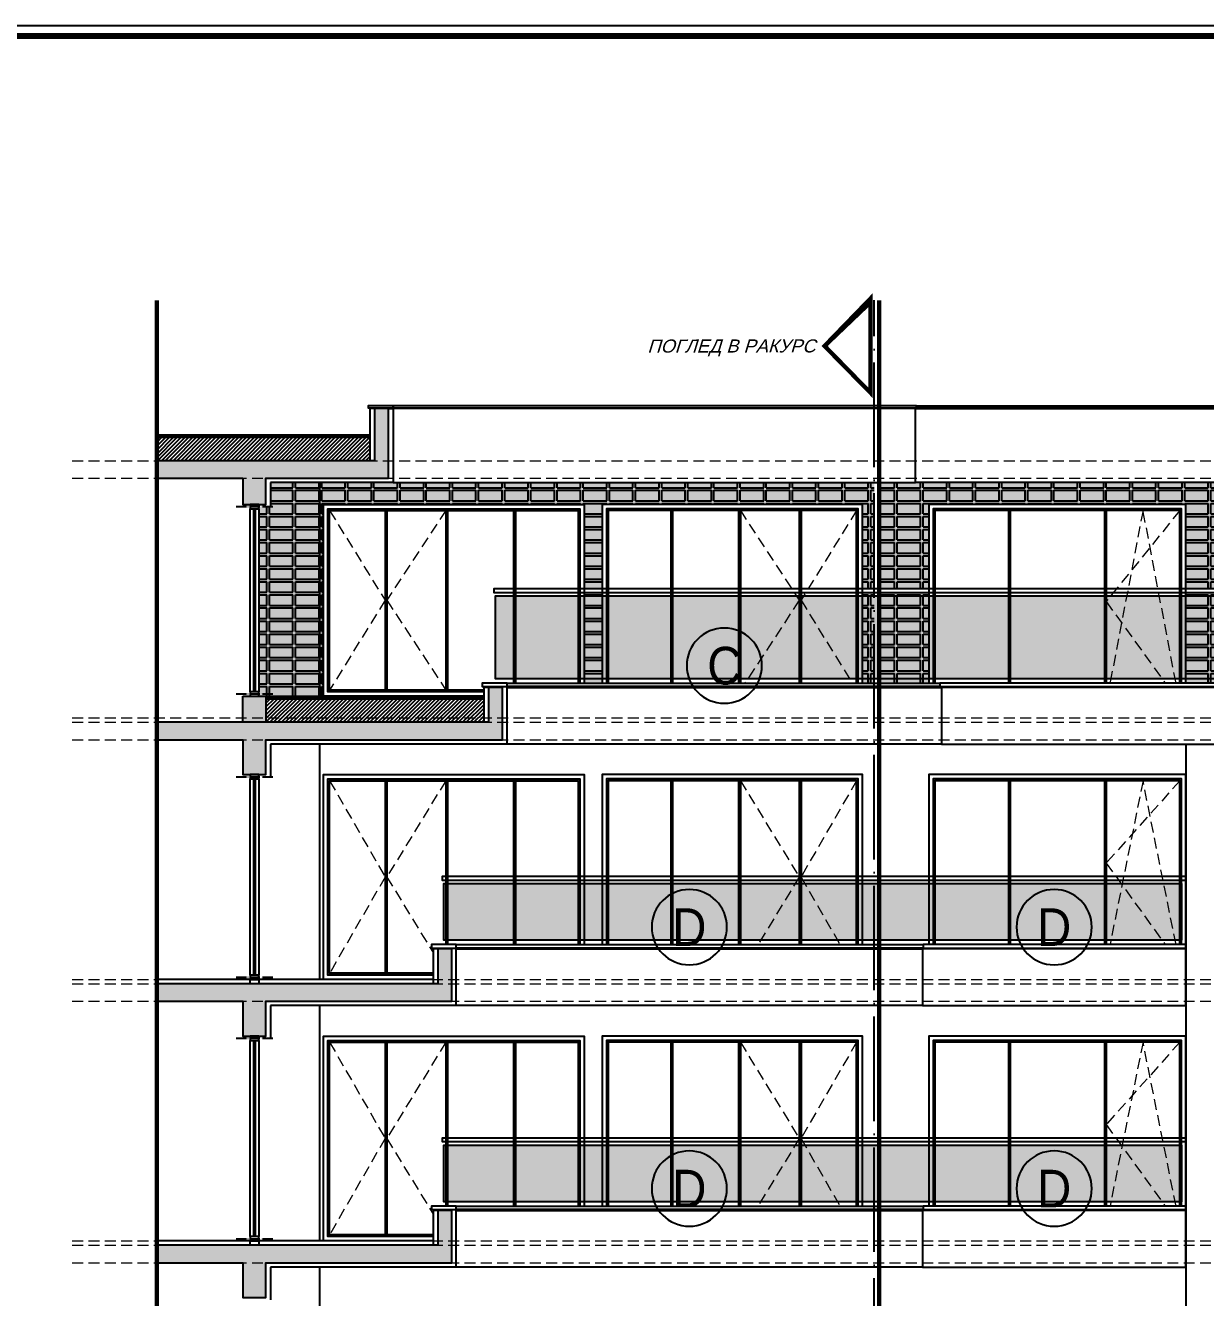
# Model space of a CAD drawing. Extents: x 9615146 to 9672346, y 4699603 to 4705703.
# Drawn here: x 9641663 to 9643017, y 4704244 to 4705703 of the extents above; entities that cross this region are included whole.
import ezdxf
from ezdxf.enums import TextEntityAlignment as Align

# ---------------------------------------------------------------- set-up
doc = ezdxf.new("R2010")
doc.units = 0
doc.header["$LTSCALE"] = 0.5
doc.header["$MEASUREMENT"] = 0
for name, pattern in [('ACAD_ISO04W100', [30, 24, -3, 0, -3]), ('DASHED', [0.75, 0.5, -0.25]), ('OSI1000', [5, 3, -1, 0, -1])]:
    doc.linetypes.add(name, pattern=pattern)
for name, color, linetype in [('_axis', 1, 'ACAD_ISO04W100'), ('_dimension_evel', 4, 'CONTINUOUS'), ('_hatch', 9, 'CONTINUOUS'), ('_hatch_construction', 252, 'CONTINUOUS'), ('_table', 3, 'CONTINUOUS'), ('_text_spesif_window', 41, 'CONTINUOUS'), ('_text_table', 3, 'CONTINUOUS'), ('_view', 3, 'CONTINUOUS'), ('fasadi', 147, 'CONTINUOUS')]:
    doc.layers.add(name, color=color, linetype=linetype)
doc.layers.add('_punk', color=8, linetype='DASHED', lineweight=9)
doc.styles.add('HEB1', font='', dxfattribs={"width": 0.8, "oblique": 17})
doc.styles.add('POMESHTENIA', font='arial.ttf', dxfattribs={"width": 0.9})
doc.styles.get('HEB1').set_extended_font_data('HebarU Cyr')
pattern_1 = [(0, (0, 3100), (1.5625, 3.125), [0, -3.125])]
pattern_2 = [(45, (0, 3100), (-2.209708691207961, 2.209708691207961), [])]
pattern_3 = [(0, (0, 2800), (1.5625, 3.125), [0, -3.125])]
pattern_4 = [(0, (3, 0), (30, 15), [27, -3]), (0, (3, 3), (30, 15), [27, -3]), (90, (3, 3), (-30, 15), [12, -3]), (90, (0, 3), (-30, 15), [12, -3])]

# ---------------------------------------------------------------- blocks, each defined once
blk = doc.blocks.new('fghfdg')
at = {"layer": '_text_spesif_window'}
blk.add_circle((0, 0), 18, dxfattribs=at)
at = {"layer": '_text_spesif_window', "style": 'HEB1', "text_generation_flag": 6, "width": 0.7999999999992724}
blk.add_attdef('A', text='', height=18, rotation=179.9999998932783, dxfattribs=at).set_placement((-1.862645149230957e-09, -9.232262405566871), align=Align.CENTER)

msp = doc.modelspace()

# ---------------------------------------------------------------- hatches: boundary and pattern name
at = {"layer": '_hatch', "ltscale": 30, "true_color": 0xb97b1d}
h = msp.add_hatch(color=32, dxfattribs=at)
h.dxf.hatch_style = 1
h.paths.add_polyline_path([(9642304.092009006, 4705153.838116977), (9642304.092009006, 4705056.838117478), (9642324.570810812, 4705056.838117477), (9642324.570810813, 4705153.838116978), (9642623.561321883, 4705153.838116976), (9642623.561321883, 4705056.838117473), (9642636.903403906, 4705056.838117472), (9642636.903403942, 4705178.838117506), (9642084.94428379, 4705178.838118144), (9642000.581081565, 4705178.838118142), (9642000.58108151, 4704933.83811787), (9642005.101497935, 4704933.838117879), (9642005.101497935, 4705153.838116977)])
h.paths.add_polyline_path([(9642000.58108157, 4705178.838118142), (9641944.319991585, 4705178.838118142), (9641944.319991587, 4705151.338117728), (9641930.873262918, 4705151.33811773), (9641930.873262916, 4705148.838117729), (9641930.873262865, 4704938.838117729), (9641930.873262865, 4704933.838117736), (9641938.999102656, 4704933.838117736), (9642000.58108151, 4704933.838117869)])
h.paths.add_polyline_path([(9642636.903403906, 4705048.838117334), (9642623.561321883, 4705048.838117333), (9642623.561321883, 4704953.838117335), (9642636.90340388, 4704953.838117335)], flags=17)
h.paths.add_polyline_path([(9642636.903403906, 4705048.838117335), (9642636.903403906, 4705052.838117477), (9642623.561321883, 4705052.838117477), (9642623.561321883, 4705048.838117335)], flags=17)
h.paths.add_polyline_path([(9642623.561321883, 4704953.838117335), (9642623.561321883, 4704948.838117361), (9642636.903403878, 4704948.838117358), (9642636.90340388, 4704953.838117336)], flags=17)
h.paths.add_polyline_path([(9642324.570810812, 4705048.838117335), (9642324.570810812, 4705052.838117482), (9642304.092009004, 4705052.838117483), (9642304.092009004, 4705048.838117335)], flags=17)
h.paths.add_polyline_path([(9642304.092009006, 4705048.838117335), (9642304.092009006, 4704953.838117335), (9642324.57081081, 4704953.838117335), (9642324.570810812, 4705048.838117335)], flags=17)
h.paths.add_polyline_path([(9642304.092009006, 4704953.838117336), (9642304.092009006, 4704948.838117432), (9642324.570810812, 4704948.838117427), (9642324.570810812, 4704953.838117335)], flags=17)
h = msp.add_hatch(color=32, dxfattribs=at)
h.dxf.hatch_style = 1
h.paths.add_polyline_path([(9643326.90340394, 4705178.838118318), (9642684.244782258, 4705178.838117965), (9642642.421183603, 4705178.838117978), (9642642.421183573, 4705056.838117473), (9642699.403698504, 4705056.838117472), (9642699.403698536, 4705153.838117734), (9642994.403390333, 4705153.83811764), (9642994.403390303, 4705056.838117467), (9643064.40338772, 4705056.838117466), (9643064.403387748, 4705153.83811702), (9643249.40338778, 4705153.838116977), (9643249.403387753, 4705056.838117463), (9643326.90340391, 4705056.838117462)])
h.paths.add_polyline_path([(9643326.903403904, 4705048.838117335), (9643249.40338775, 4705048.838117335), (9643249.403387737, 4704998.83811698), (9643064.403387707, 4704998.838117024), (9643064.403387718, 4705048.838117335), (9642994.403390301, 4705048.838117336), (9642994.403390273, 4704953.838117335), (9643326.90340388, 4704953.838117335)])
h.paths.add_polyline_path([(9643249.403387753, 4705052.838117466), (9643249.403387753, 4705048.838117335), (9643326.903403906, 4705048.838117335), (9643326.903403908, 4705052.838117464)])
h.paths.add_polyline_path([(9643064.403387722, 4705048.838117335), (9643064.403387722, 4705052.838117469), (9642994.403390301, 4705052.838117471), (9642994.403390301, 4705048.838117335)])
h.paths.add_polyline_path([(9643326.903403876, 4704948.838117834), (9643326.903403876, 4704953.838117335), (9642994.403390273, 4704953.838117335), (9642994.403390272, 4704948.838117844)])
h.paths.add_polyline_path([(9642642.421183549, 4704953.838117334), (9642642.421183547, 4704948.838117356), (9642699.403698469, 4704948.838117345), (9642699.40369847, 4704953.838117336)])
h.paths.add_polyline_path([(9642699.40369847, 4704953.838117335), (9642699.4036985, 4705048.838117334), (9642642.421183571, 4705048.838117334), (9642642.421183549, 4704953.838117335)])
h.paths.add_polyline_path([(9642699.403698502, 4705048.838117335), (9642699.403698506, 4705052.838117476), (9642642.421183573, 4705052.838117477), (9642642.421183573, 4705048.838117335)])
at = {"layer": '_hatch_construction', "ltscale": 40}
h = msp.add_hatch(dxfattribs=at)
h.set_pattern_fill('EGGCRATE', color=250, scale=30, style=0, pattern_type=2)
h.set_pattern_definition(pattern_4)
h.paths.add_polyline_path([(9642304.092009006, 4705153.838116977), (9642304.092009006, 4705056.838117478), (9642324.570810812, 4705056.838117477), (9642324.570810813, 4705153.838116978), (9642623.561321883, 4705153.838116976), (9642623.561321883, 4705056.838117473), (9642636.903403906, 4705056.838117472), (9642636.903403942, 4705178.838117506), (9642084.94428379, 4705178.838118144), (9642000.581081565, 4705178.838118142), (9642000.58108151, 4704933.83811787), (9642005.101497935, 4704933.838117879), (9642005.101497935, 4705153.838116977)])
h.paths.add_polyline_path([(9642000.58108157, 4705178.838118142), (9641944.319991585, 4705178.838118142), (9641944.319991587, 4705151.338117728), (9641930.873262918, 4705151.33811773), (9641930.873262916, 4705148.838117729), (9641930.873262865, 4704938.838117729), (9641930.873262865, 4704933.838117736), (9641938.999102656, 4704933.838117736), (9642000.58108151, 4704933.838117869)])
h.paths.add_polyline_path([(9642636.903403906, 4705048.838117334), (9642623.561321883, 4705048.838117333), (9642623.561321883, 4704953.838117335), (9642636.90340388, 4704953.838117335)], flags=17)
h.paths.add_polyline_path([(9642636.903403906, 4705048.838117335), (9642636.903403906, 4705052.838117477), (9642623.561321883, 4705052.838117477), (9642623.561321883, 4705048.838117335)], flags=17)
h.paths.add_polyline_path([(9642623.561321883, 4704953.838117335), (9642623.561321883, 4704948.838117361), (9642636.903403878, 4704948.838117358), (9642636.90340388, 4704953.838117336)], flags=17)
h.paths.add_polyline_path([(9642324.570810812, 4705048.838117335), (9642324.570810812, 4705052.838117482), (9642304.092009004, 4705052.838117483), (9642304.092009004, 4705048.838117335)], flags=17)
h.paths.add_polyline_path([(9642304.092009006, 4705048.838117335), (9642304.092009006, 4704953.838117335), (9642324.57081081, 4704953.838117335), (9642324.570810812, 4705048.838117335)], flags=17)
h.paths.add_polyline_path([(9642304.092009006, 4704953.838117336), (9642304.092009006, 4704948.838117432), (9642324.570810812, 4704948.838117427), (9642324.570810812, 4704953.838117335)], flags=17)
h = msp.add_hatch(dxfattribs=at)
h.set_pattern_fill('EGGCRATE', color=250, scale=30, style=0, pattern_type=2)
h.set_pattern_definition(pattern_4)
h.paths.add_polyline_path([(9643326.90340394, 4705178.838118318), (9642684.244782258, 4705178.838117965), (9642642.421183603, 4705178.838117978), (9642642.421183573, 4705056.838117473), (9642699.403698504, 4705056.838117472), (9642699.403698536, 4705153.838117734), (9642994.403390333, 4705153.83811764), (9642994.403390303, 4705056.838117467), (9643064.40338772, 4705056.838117466), (9643064.403387748, 4705153.83811702), (9643249.40338778, 4705153.838116977), (9643249.403387753, 4705056.838117463), (9643326.90340391, 4705056.838117462)])
h.paths.add_polyline_path([(9643326.903403904, 4705048.838117335), (9643249.40338775, 4705048.838117335), (9643249.403387737, 4704998.83811698), (9643064.403387707, 4704998.838117024), (9643064.403387718, 4705048.838117335), (9642994.403390301, 4705048.838117336), (9642994.403390273, 4704953.838117335), (9643326.90340388, 4704953.838117335)])
h.paths.add_polyline_path([(9643249.403387753, 4705052.838117466), (9643249.403387753, 4705048.838117335), (9643326.903403906, 4705048.838117335), (9643326.903403908, 4705052.838117464)])
h.paths.add_polyline_path([(9643064.403387722, 4705048.838117335), (9643064.403387722, 4705052.838117469), (9642994.403390301, 4705052.838117471), (9642994.403390301, 4705048.838117335)])
h.paths.add_polyline_path([(9643326.903403876, 4704948.838117834), (9643326.903403876, 4704953.838117335), (9642994.403390273, 4704953.838117335), (9642994.403390272, 4704948.838117844)])
h.paths.add_polyline_path([(9642642.421183549, 4704953.838117334), (9642642.421183547, 4704948.838117356), (9642699.403698469, 4704948.838117345), (9642699.40369847, 4704953.838117336)])
h.paths.add_polyline_path([(9642699.40369847, 4704953.838117335), (9642699.4036985, 4705048.838117334), (9642642.421183571, 4705048.838117334), (9642642.421183549, 4704953.838117335)])
h.paths.add_polyline_path([(9642699.403698502, 4705048.838117335), (9642699.403698506, 4705052.838117476), (9642642.421183573, 4705052.838117477), (9642642.421183573, 4705048.838117335)])
at = {"layer": 'fasadi', "ltscale": 40}
h = msp.add_hatch(color=256, dxfattribs=at)
h.paths.add_polyline_path([(9642063.660728358, 4705263.838118143), (9642079.62339494, 4705263.838118142), (9642079.62339494, 4705203.838118259), (9642063.66072836, 4705203.838118264)])
h.paths.add_polyline_path([(9641912.394661406, 4705183.838118297), (9641938.99910266, 4705183.83811829), (9641938.999102656, 4705153.838117734), (9641912.39466141, 4705153.838117734)])
h.paths.add_polyline_path([(9641813.797236908, 4705183.838118299), (9641813.797236908, 4705203.838118326), (9642063.660728358, 4705203.838118327), (9642079.62339494, 4705203.838118323), (9642079.623394938, 4705183.838118259), (9641938.999102656, 4705183.838118259)])
h = msp.add_hatch(dxfattribs=at)
h.set_pattern_fill('ANSI31', color=256, scale=25, style=0)
h.set_pattern_definition(pattern_2)
h.paths.add_polyline_path([(9641813.797236914, 4705203.838118951), (9642058.339839494, 4705203.838118848), (9642058.3398395, 4705230.838118273), (9641813.797236914, 4705230.838118304)])
at = {"layer": 'fasadi'}
h = msp.add_hatch(dxfattribs=at)
h.set_pattern_fill('DOTS', color=256, scale=50, style=0)
h.set_pattern_definition(pattern_1)
h.paths.add_polyline_path([(9642636.90340388, 4704953.838117336), (9642636.903403908, 4705048.838117335), (9642202.38310139, 4705048.838117335), (9642202.38310139, 4704953.838117335)])
h = msp.add_hatch(dxfattribs=at)
h.set_pattern_fill('DOTS', color=256, scale=50, style=0)
h.set_pattern_definition(pattern_1)
h.paths.add_polyline_path([(9642642.421183676, 4705048.838117334), (9642642.421183676, 4704953.838117335), (9643326.90340388, 4704953.838117335), (9643326.903403906, 4705048.838117335)])
h.paths.add_polyline_path([(9642642.421183674, 4705048.838117335), (9642636.903403906, 4705048.838117335), (9642636.90340388, 4704953.838117335), (9642642.421183676, 4704953.838117335)])
at = {"layer": 'fasadi', "ltscale": 40}
h = msp.add_hatch(color=256, dxfattribs=at)
h.paths.add_polyline_path([(9642210.36443468, 4704903.838118227), (9642210.36443468, 4704883.838118228), (9641938.999102656, 4704883.838118228), (9641813.797236906, 4704883.838118277), (9641813.797236906, 4704903.838118318), (9642194.401768098, 4704903.838118318)])
h.paths.add_polyline_path([(9642194.401768098, 4704903.838118231), (9642194.401768098, 4704908.838118228), (9642210.364434678, 4704908.838118225), (9642210.364434678, 4704903.838118227)])
h.paths.add_polyline_path([(9642194.401768098, 4704943.838117443), (9642210.36443468, 4704943.838117443), (9642210.36443468, 4704908.838118224), (9642194.4017681, 4704908.838118227)])
h.paths.add_polyline_path([(9641912.394661408, 4704908.838118291), (9641912.394661408, 4704933.838117736), (9641938.999102658, 4704933.838117735), (9641938.999102656, 4704908.838118288)])
h.paths.add_polyline_path([(9641912.394661408, 4704903.838118318), (9641912.394661408, 4704908.838118294), (9641938.999102658, 4704908.838118288), (9641938.999102654, 4704903.838118318)])
h.paths.add_polyline_path([(9641938.999102658, 4704883.838118288), (9641938.999102656, 4704843.838118721), (9641912.394661408, 4704843.838118722), (9641912.394661406, 4704883.838118294)])
h = msp.add_hatch(dxfattribs=at)
h.set_pattern_fill('ANSI31', color=256, scale=25, style=0)
h.set_pattern_definition(pattern_2)
h.paths.add_polyline_path([(9642189.080879234, 4704930.838118264), (9642189.080879234, 4704908.838118229), (9641938.999102656, 4704908.838118287), (9641938.999102654, 4704930.838117741)])
h.paths.add_polyline_path([(9642189.080879234, 4704908.83811823), (9642189.080879234, 4704903.838118318), (9641938.999102656, 4704903.838118318), (9641938.999102658, 4704908.838118288)])
h = msp.add_hatch(dxfattribs=at)
h.set_pattern_fill('DOTS', color=256, scale=50, style=0)
h.set_pattern_definition(pattern_1)
h.paths.add_polyline_path([(9642143.153318435, 4704718.83811745), (9642143.153318435, 4704653.83811745), (9642636.903403796, 4704653.83811745), (9642636.903403815, 4704718.838117451)])
h = msp.add_hatch(dxfattribs=at)
h.set_pattern_fill('DOTS', color=256, scale=50, style=0)
h.set_pattern_definition(pattern_1)
h.paths.add_polyline_path([(9642989.40339027, 4704653.83811745), (9642989.40339027, 4704718.83811745), (9642642.421183677, 4704718.83811745), (9642642.421183677, 4704653.83811745)])
h.paths.add_polyline_path([(9642642.421183676, 4704718.83811745), (9642636.903403817, 4704718.83811745), (9642636.903403798, 4704653.83811745), (9642642.421183676, 4704653.83811745)])
h = msp.add_hatch(color=256, dxfattribs=at)
h.paths.add_polyline_path([(9642152.134651719, 4704603.838118239), (9642152.134651719, 4704583.83811824), (9641813.797236905, 4704583.838118319), (9641813.797236906, 4704603.838118318), (9642136.171985136, 4704603.838118318)])
h.paths.add_polyline_path([(9641912.394661404, 4704583.838118296), (9641938.999102656, 4704583.838118291), (9641938.999102658, 4704543.838118722), (9641912.394661408, 4704543.838118722)])
h.paths.add_polyline_path([(9642136.171985136, 4704643.838117442), (9642152.134651715, 4704643.838117443), (9642152.134651719, 4704608.838118239), (9642136.171985138, 4704608.838118243)])
h.paths.add_polyline_path([(9642152.134651717, 4704608.83811824), (9642152.13465172, 4704603.83811824), (9642136.171985136, 4704603.838118244), (9642136.171985134, 4704608.838118244)])
h = msp.add_hatch(dxfattribs=at)
h.set_pattern_fill('DOTS', color=256, scale=50, style=0)
h.set_pattern_definition(pattern_3)
h.paths.add_polyline_path([(9642143.153318435, 4704418.83811745), (9642143.153318435, 4704353.838117451), (9642636.903403714, 4704353.83811745), (9642636.903403735, 4704418.838117451)])
h = msp.add_hatch(dxfattribs=at)
h.set_pattern_fill('DOTS', color=256, scale=50, style=0)
h.set_pattern_definition(pattern_3)
h.paths.add_polyline_path([(9642989.40339027, 4704418.83811745), (9642642.421183677, 4704418.83811745), (9642642.421183677, 4704353.83811745), (9642989.40339027, 4704353.83811745)])
h.paths.add_polyline_path([(9642642.421183676, 4704418.83811745), (9642636.903403817, 4704418.83811745), (9642636.903403798, 4704353.83811745), (9642642.421183676, 4704353.83811745)])
h = msp.add_hatch(color=256, dxfattribs=at)
h.paths.add_polyline_path([(9641813.797236906, 4704303.838118318), (9642136.171985136, 4704303.838118318), (9642152.134651719, 4704303.838118315), (9642152.134651717, 4704283.83811824), (9641813.797236906, 4704283.83811832)])
h.paths.add_polyline_path([(9641912.394661408, 4704283.838118295), (9641938.999102656, 4704283.838118289), (9641938.999102656, 4704243.838118721), (9641912.394661408, 4704243.838118722)])
h.paths.add_polyline_path([(9642136.171985136, 4704343.838117443), (9642152.134651719, 4704343.838117443), (9642152.134651719, 4704308.838118239), (9642136.171985138, 4704308.838118242)])
h.paths.add_polyline_path([(9642136.171985134, 4704308.838118244), (9642152.134651719, 4704308.83811824), (9642152.13465172, 4704303.83811824), (9642136.171985138, 4704303.838118244)])

# ---------------------------------------------------------------- linework, layer by layer
at = {"layer": '_axis', "ltscale": 10}
msp.add_line((9642636.903403325, 4702945.264943851), (9642636.903404, 4705388.083975499), dxfattribs=at)
at = {"layer": '_axis'}
for p, q in [((9641904.93063676, 4705151.338117735), (9641946.815889053, 4705151.338117727)), ((9641904.930636708, 4704936.338117733), (9641946.815889, 4704936.338117729)), ((9641904.93063676, 4704841.338118722), (9641946.815889053, 4704841.338118714)), ((9641904.930636706, 4704611.338118293), (9641946.815888999, 4704611.33811829)), ((9641904.93063676, 4704541.338118722), (9641946.815889053, 4704541.338118714)), ((9641904.930636706, 4704311.338118293), (9641946.815888999, 4704311.33811829))]:
    msp.add_line(p, q, dxfattribs=at)
at = {"layer": '_dimension_evel', "linetype": 'OSI1000', "ltscale": 20, "const_width": 5.000000000000002}
for points in [[(9641813.797236906, 4702945.264944139), (9641813.797236906, 4705388.083975702)], [(9642642.421183676, 4702945.264944139), (9642642.421183676, 4705388.083975702)]]:
    msp.add_lwpolyline(points, dxfattribs=at)
msp.add_lwpolyline([(9642632.421183627, 4705283.083975709), (9642579.92118365, 4705335.583975724), (9642632.42118367, 4705388.083975705)], close=True, dxfattribs=at)
at = {"layer": '_punk', "ltscale": 50}
for p, q in [((9641716.875990534, 4705203.838118259), (9650039.317684485, 4705203.838117066)), ((9641716.875990532, 4705183.838118259), (9650039.317684485, 4705183.838117064)), ((9642012.101497935, 4705146.838116977), (9642075.777305381, 4705043.838117589)), ((9642145.40523303, 4705146.838116977), (9642077.777305381, 4705043.838117589)), ((9642483.257586788, 4705146.838116977), (9642550.885514436, 4705043.838117589)), ((9642616.561321883, 4705146.838116977), (9642552.885514436, 4705043.838117589)), ((9642987.403390331, 4705146.838117642), (9642902.903362233, 4705042.33811767)), ((9642945.153376296, 4705146.838117657), (9642907.300422488, 4704948.83811767)), ((9642983.006329987, 4704948.838117648), (9642945.153376296, 4705146.838117657)), ((9642075.777305381, 4705043.838117589), (9642012.101497935, 4704940.8381182)), ((9642077.777305381, 4705043.838117589), (9642145.40523303, 4704940.8381182)), ((9642550.885514436, 4705043.838117589), (9642488.510240866, 4704948.838117396)), ((9642552.885514436, 4705043.838117589), (9642611.615628583, 4704948.83811737)), ((9642902.903362233, 4705042.33811767), (9642970.720981294, 4704948.83811765)), ((9641716.875990484, 4704908.838118255), (9650039.317684485, 4704908.838117064)), ((9641716.875990484, 4704903.838118257), (9650039.317684485, 4704903.838117066)), ((9641716.87599048, 4704883.838118255), (9650039.317684485, 4704883.838117066)), ((9642012.101497935, 4704836.838116977), (9642075.777305381, 4704726.338117588)), ((9642145.40523303, 4704836.838116977), (9642077.777305381, 4704726.338117588)), ((9642483.257586788, 4704836.838116977), (9642550.885514436, 4704726.338117588)), ((9642616.561321883, 4704836.838116977), (9642552.885514436, 4704726.338117588)), ((9642987.403390331, 4704836.838117642), (9642902.903362233, 4704742.33811767)), ((9642945.153376296, 4704836.838117657), (9642907.300422488, 4704648.83811767)), ((9642983.006329987, 4704648.838117648), (9642945.153376296, 4704836.838117657)), ((9642902.903362233, 4704742.33811767), (9642970.720981294, 4704648.83811765)), ((9642075.777305381, 4704726.338117588), (9642012.101497935, 4704615.8381182)), ((9642077.777305381, 4704726.338117588), (9642130.851096272, 4704639.618709422)), ((9642550.885514436, 4704726.338117588), (9642503.45416212, 4704648.838117452)), ((9642552.885514436, 4704726.338117588), (9642597.545017721, 4704648.838117452)), ((9641716.87599043, 4704608.838118257), (9650039.317684485, 4704608.838117064)), ((9641716.87599043, 4704603.838118257), (9650039.317684485, 4704603.838117063)), ((9641716.875990428, 4704583.838118257), (9650039.317684485, 4704583.838117062)), ((9642012.101497935, 4704536.838116977), (9642075.777305381, 4704426.338117588)), ((9642145.40523303, 4704536.838116977), (9642077.777305381, 4704426.338117588)), ((9642483.257586788, 4704536.838116977), (9642550.885514436, 4704426.338117588)), ((9642616.561321883, 4704536.838116977), (9642552.885514436, 4704426.338117588)), ((9642987.403390331, 4704536.838117642), (9642902.903362233, 4704442.33811767)), ((9642945.153376296, 4704536.838117657), (9642907.300422488, 4704348.83811767)), ((9642983.006329987, 4704348.838117648), (9642945.153376296, 4704536.838117657)), ((9642902.903362233, 4704442.33811767), (9642970.720981294, 4704348.83811765)), ((9642075.777305381, 4704426.338117588), (9642012.101497935, 4704315.8381182)), ((9642077.777305381, 4704426.338117588), (9642130.851096272, 4704339.618709422)), ((9642550.885514436, 4704426.338117588), (9642503.45416212, 4704348.838117452)), ((9642552.885514436, 4704426.338117588), (9642597.545017721, 4704348.838117452)), ((9641716.875990376, 4704308.838118255), (9650039.317684485, 4704308.838117063)), ((9641716.875990376, 4704303.838118255), (9650039.317684485, 4704303.838117064)), ((9641716.875990374, 4704283.838118255), (9650039.317684485, 4704283.838117064))]:
    msp.add_line(p, q, dxfattribs=at)
at = {"layer": '_table', "ltscale": 10}
msp.add_lwpolyline([(9641346.02944655, 4705703.380101887), (9651646.029446546, 4705703.380101884), (9651646.029446548, 4702703.380101882), (9641346.029446552, 4702703.380101885)], close=True, dxfattribs=at)
msp.add_lwpolyline([(9641497.713657077, 4705691.380101887, 6.842105263157892, 6.842105263157892, 0), (9651634.029446548, 4705691.380101883, 6.842105263157892, 6.842105263157892, 0), (9651634.029446546, 4702715.380101881, 6.842105263157892, 6.842105263157892, 0), (9641497.713657077, 4702715.380101889, 6.842105263157892, 6.842105263157892, 0)], format="xyseb", close=True, dxfattribs=at)
at = {"layer": 'fasadi', "ltscale": 40}
for p, q in [((9642063.660728358, 4705263.838118142), (9642058.339839496, 4705263.838118142)), ((9642058.339839496, 4705263.838118142), (9642058.339839496, 4705203.838118264)), ((9642079.62339494, 4705263.838118142), (9642084.944283804, 4705263.838118142)), ((9641813.797236908, 4705233.838118306), (9642058.339839496, 4705233.838118286)), ((9641813.797236908, 4705231.838118306), (9642058.339839496, 4705231.838118286)), ((9641813.79723691, 4705231.838118308), (9642058.339839492, 4705231.838118273)), ((9641813.797236908, 4705230.838118304), (9642058.339839492, 4705230.838118273)), ((9641944.319991583, 4705178.838118142), (9641944.319991585, 4705151.338117727)), ((9642084.94428379, 4705178.838118144), (9641944.319991583, 4705178.838118142)), ((9642000.581081567, 4705178.838117442), (9642000.58108151, 4704933.838117871)), ((9642642.421183603, 4705178.838117361), (9642642.421183547, 4704948.838117358)), ((9641924.873262918, 4705148.838117731), (9641924.87326286, 4704938.838117729)), ((9641926.873262916, 4705148.838117731), (9641926.87326286, 4704938.838117731)), ((9642075.777305381, 4705146.838116977), (9642075.777305381, 4704940.8381182)), ((9642077.777305381, 4705146.838116977), (9642077.777305381, 4704940.8381182)), ((9642145.40523303, 4705146.838116977), (9642145.40523303, 4704940.8381182)), ((9642147.40523303, 4705146.838116977), (9642147.40523303, 4704940.8381182)), ((9642223.224680914, 4705146.838116977), (9642223.224680914, 4704948.83811745)), ((9642225.224680914, 4705146.838116977), (9642225.224680912, 4704948.83811745)), ((9642403.438138904, 4705146.838116977), (9642403.438138902, 4704948.838117413)), ((9642405.438138904, 4705146.838116977), (9642405.438138902, 4704948.838117413)), ((9642481.257586788, 4705146.838116977), (9642481.257586788, 4704948.838117397)), ((9642483.257586788, 4705146.838116977), (9642483.257586787, 4704948.838117397)), ((9642550.885514436, 4705146.838116977), (9642550.885514436, 4704948.838117382)), ((9642552.885514436, 4705146.838116977), (9642552.885514434, 4704948.838117382)), ((9642790.903362267, 4705148.838117763), (9642790.903362202, 4704948.838117709)), ((9642792.903362265, 4705148.838117767), (9642792.903362203, 4704948.838117708)), ((9642900.903362269, 4705148.838117672), (9642900.903362202, 4704948.838117672)), ((9642902.903362267, 4705148.838117668), (9642902.903362205, 4704948.83811767)), ((9642194.401768098, 4704943.838117443), (9642189.080879234, 4704943.838117443)), ((9642189.080879234, 4704943.838117443), (9642189.080879234, 4704903.838118318)), ((9641938.999102656, 4704933.838117736), (9642189.080879236, 4704933.838118279)), ((9641938.999102656, 4704931.838117735), (9642189.080879236, 4704931.838118277)), ((9641938.999102656, 4704931.83811774), (9642189.080879232, 4704931.838118264)), ((9641938.999102654, 4704930.83811774), (9642189.08087923, 4704930.838118264)), ((9642215.685323536, 4704878.838117441), (9641944.319991585, 4704878.838117442)), ((9641944.319991585, 4704878.838117442), (9641944.319991585, 4704841.338118714)), ((9642000.581081567, 4704878.838117442), (9642000.581081504, 4704608.838118275)), ((9642642.421183603, 4704878.838117361), (9642642.421183547, 4704648.838117358)), ((9642994.40339337, 4704878.838117372), (9642994.40339337, 4703800.458565532)), ((9641924.873262918, 4704838.838118718), (9641924.873262858, 4704613.83811829)), ((9641926.873262916, 4704838.838118718), (9641926.873262858, 4704613.838118291)), ((9642075.777305381, 4704836.838116977), (9642075.777305381, 4704615.8381182)), ((9642077.777305381, 4704836.838116977), (9642077.777305381, 4704615.8381182)), ((9642145.40523303, 4704836.838116977), (9642145.40523303, 4704648.838117453)), ((9642147.40523303, 4704836.838116977), (9642147.40523303, 4704648.838117453)), ((9642223.224680914, 4704836.838116977), (9642223.224680914, 4704648.838117453)), ((9642225.224680914, 4704836.838116977), (9642225.224680912, 4704648.838117453)), ((9642403.438138904, 4704836.838116977), (9642403.438138902, 4704648.838117452)), ((9642405.438138904, 4704836.838116977), (9642405.438138902, 4704648.838117452)), ((9642481.257586788, 4704836.838116977), (9642481.257586788, 4704648.838117452)), ((9642483.257586788, 4704836.838116977), (9642483.257586787, 4704648.838117452)), ((9642550.885514436, 4704836.838116977), (9642550.885514436, 4704648.838117452)), ((9642552.885514436, 4704836.838116977), (9642552.885514434, 4704648.838117452)), ((9642790.903362267, 4704838.838117763), (9642790.903362202, 4704648.838117709)), ((9642792.903362265, 4704838.838117767), (9642792.903362203, 4704648.838117708)), ((9642900.903362269, 4704838.838117672), (9642900.903362202, 4704648.838117672)), ((9642902.903362267, 4704838.838117668), (9642902.903362205, 4704648.83811767)), ((9642136.171985136, 4704643.838117443), (9642130.851096272, 4704643.838117443)), ((9642130.851096272, 4704643.838117443), (9642130.851096272, 4704603.838118318)), ((9642130.851096272, 4704608.8381182), (9641813.797236906, 4704608.838118201)), ((9642157.455540575, 4704578.838117441), (9641944.319991585, 4704578.838117442)), ((9641944.319991585, 4704578.838117442), (9641944.319991585, 4704541.338118714)), ((9642000.581081567, 4704578.838117442), (9642000.581081504, 4704308.838118275)), ((9641924.873262918, 4704538.838118718), (9641924.873262858, 4704313.83811829)), ((9641926.873262916, 4704538.838118718), (9641926.873262858, 4704313.838118291)), ((9642075.777305381, 4704536.838116977), (9642075.777305381, 4704315.8381182)), ((9642077.777305381, 4704536.838116977), (9642077.777305381, 4704315.8381182)), ((9642145.40523303, 4704536.838116977), (9642145.40523303, 4704348.838117453)), ((9642147.40523303, 4704536.838116977), (9642147.40523303, 4704348.838117453)), ((9642223.224680914, 4704536.838116977), (9642223.224680914, 4704348.838117453)), ((9642225.224680914, 4704536.838116977), (9642225.224680912, 4704348.838117453)), ((9642403.438138904, 4704536.838116977), (9642403.438138902, 4704348.838117452)), ((9642405.438138904, 4704536.838116977), (9642405.438138902, 4704348.838117452)), ((9642481.257586788, 4704536.838116977), (9642481.257586788, 4704348.838117452)), ((9642483.257586788, 4704536.838116977), (9642483.257586787, 4704348.838117452)), ((9642550.885514436, 4704536.838116977), (9642550.885514436, 4704348.838117452)), ((9642552.885514436, 4704536.838116977), (9642552.885514434, 4704348.838117452)), ((9642790.903362267, 4704538.838117763), (9642790.903362202, 4704348.838117709)), ((9642792.903362265, 4704538.838117767), (9642792.903362203, 4704348.838117708)), ((9642900.903362269, 4704538.838117672), (9642900.903362202, 4704348.838117672)), ((9642902.903362267, 4704538.838117668), (9642902.903362205, 4704348.83811767)), ((9642136.171985136, 4704343.838117443), (9642130.851096272, 4704343.838117443)), ((9642130.851096272, 4704343.838117443), (9642130.851096272, 4704303.838118318)), ((9642136.171985136, 4704343.838117443), (9642130.851096272, 4704343.838117443)), ((9642130.851096272, 4704308.8381182), (9641813.797236906, 4704308.838118201)), ((9642157.455540575, 4704278.838117441), (9641944.319991585, 4704278.838117442)), ((9641944.319991585, 4704278.838117442), (9641944.319991585, 4704241.338118714)), ((9642000.581081567, 4704278.838117442), (9642000.581081504, 4704008.838118275))]:
    msp.add_line(p, q, dxfattribs=at)
for points in [[(9641912.394661404, 4705183.838118259), (9641912.39466141, 4705153.838117734), (9641938.999102656, 4705153.838117734), (9641938.999102656, 4705183.838118259), (9642079.62339494, 4705183.838118259), (9642079.62339494, 4705263.838118142), (9642063.660728358, 4705263.838118142), (9642063.660728358, 4705203.838118327), (9641813.797236906, 4705203.838118328), (9641813.797236906, 4705183.83811826), (9641912.394661404, 4705183.838118259)], [(9642189.080879234, 4704933.8381182), (9642005.101497935, 4704933.8381182), (9642005.101497935, 4705153.838116977), (9642304.092009006, 4705153.838116977), (9642304.092009006, 4704948.838117434)], [(9642189.080879234, 4704938.8381182), (9642010.101497935, 4704938.8381182), (9642010.101497935, 4705148.838116977), (9642299.092009006, 4705148.838116977), (9642299.092009006, 4704948.838117435)], [(9642189.080879234, 4704940.8381182), (9642012.101497935, 4704940.8381182), (9642012.101497935, 4705146.838116977), (9642297.092009006, 4705146.838116977), (9642297.092009006, 4704948.838117436)], [(9642623.561321883, 4704948.838117368), (9642623.561321883, 4705153.838116977), (9642324.570810812, 4705153.838116977), (9642324.570810812, 4704948.83811743)], [(9642618.561321883, 4704948.838117369), (9642618.561321883, 4705148.838116977), (9642329.570810812, 4705148.838116977), (9642329.570810812, 4704948.838117429)], [(9642616.561321883, 4704948.838117369), (9642616.561321883, 4705146.838116977), (9642331.570810812, 4705146.838116977), (9642331.570810812, 4704948.838117428)], [(9642994.403390272, 4704948.838117644), (9642994.403390331, 4705153.83811764), (9642699.403698536, 4705153.838117734), (9642699.40369847, 4704948.838117734)], [(9642989.403390268, 4704948.838117644), (9642989.403390333, 4705148.838117646), (9642704.403698532, 4705148.838117734), (9642704.40369847, 4704948.838117735)], [(9642987.403390272, 4704948.838117646), (9642987.403390331, 4705146.838117642), (9642706.403698534, 4705146.838117734), (9642706.403698474, 4704948.838117734)], [(9642210.36443468, 4704883.838118228), (9642210.36443468, 4704943.838117443), (9642194.401768098, 4704943.838117443), (9642194.401768098, 4704903.838118318), (9641813.797236906, 4704903.838118318), (9641813.797236906, 4704883.838118228), (9641912.394661408, 4704883.838118228), (9641912.394661408, 4704843.838118721), (9641938.999102656, 4704843.838118721), (9641938.999102656, 4704883.838118228), (9642210.36443468, 4704883.838118228)], [(9642130.851096272, 4704608.8381182), (9642005.101497935, 4704608.8381182), (9642005.101497935, 4704843.838116977), (9642304.092009006, 4704843.838116977), (9642304.092009006, 4704648.838117452)], [(9642130.851096272, 4704613.8381182), (9642010.101497935, 4704613.8381182), (9642010.101497935, 4704838.838116977), (9642299.092009006, 4704838.838116977), (9642299.092009006, 4704648.838117452)], [(9642130.851096272, 4704615.8381182), (9642012.101497935, 4704615.8381182), (9642012.101497935, 4704836.838116977), (9642297.092009006, 4704836.838116977), (9642297.092009006, 4704648.838117452)], [(9642623.561321883, 4704648.838117452), (9642623.561321883, 4704843.838116977), (9642324.570810812, 4704843.838116977), (9642324.570810812, 4704648.838117452)], [(9642618.561321883, 4704648.838117452), (9642618.561321883, 4704838.838116977), (9642329.570810812, 4704838.838116977), (9642329.570810812, 4704648.838117452)], [(9642616.561321883, 4704648.838117452), (9642616.561321883, 4704836.838116977), (9642331.570810812, 4704836.838116977), (9642331.570810812, 4704648.838117452)], [(9642994.403390272, 4704648.838117644), (9642994.403390331, 4704843.83811764), (9642699.403698536, 4704843.838117734), (9642699.40369847, 4704648.838117734)], [(9642989.403390268, 4704648.838117644), (9642989.403390333, 4704838.838117646), (9642704.403698532, 4704838.838117734), (9642704.40369847, 4704648.838117735)], [(9642987.403390272, 4704648.838117646), (9642987.403390331, 4704836.838117642), (9642706.403698534, 4704836.838117734), (9642706.403698474, 4704648.838117734)], [(9642152.134651719, 4704583.838118228), (9642152.134651719, 4704643.838117443), (9642136.171985136, 4704643.838117443), (9642136.171985136, 4704603.838118318), (9641813.797236906, 4704603.838118318), (9641813.797236906, 4704583.838118228), (9641912.394661408, 4704583.838118228), (9641912.394661408, 4704543.838118721), (9641938.999102656, 4704543.838118721), (9641938.999102656, 4704583.838118228), (9642152.134651719, 4704583.838118228)], [(9642130.851096272, 4704308.8381182), (9642005.101497935, 4704308.8381182), (9642005.101497935, 4704543.838116977), (9642304.092009006, 4704543.838116977), (9642304.092009006, 4704348.838117452)], [(9642623.561321883, 4704348.838117452), (9642623.561321883, 4704543.838116977), (9642324.570810812, 4704543.838116977), (9642324.570810812, 4704348.838117452)], [(9642994.403390272, 4704348.838117644), (9642994.403390331, 4704543.83811764), (9642699.403698536, 4704543.838117734), (9642699.40369847, 4704348.838117734)], [(9642130.851096272, 4704313.8381182), (9642010.101497935, 4704313.8381182), (9642010.101497935, 4704538.838116977), (9642299.092009006, 4704538.838116977), (9642299.092009006, 4704348.838117452)], [(9642130.851096272, 4704315.8381182), (9642012.101497935, 4704315.8381182), (9642012.101497935, 4704536.838116977), (9642297.092009006, 4704536.838116977), (9642297.092009006, 4704348.838117452)], [(9642618.561321883, 4704348.838117452), (9642618.561321883, 4704538.838116977), (9642329.570810812, 4704538.838116977), (9642329.570810812, 4704348.838117452)], [(9642616.561321883, 4704348.838117452), (9642616.561321883, 4704536.838116977), (9642331.570810812, 4704536.838116977), (9642331.570810812, 4704348.838117452)], [(9642989.403390268, 4704348.838117644), (9642989.403390333, 4704538.838117646), (9642704.403698532, 4704538.838117734), (9642704.40369847, 4704348.838117735)], [(9642987.403390272, 4704348.838117646), (9642987.403390331, 4704536.838117642), (9642706.403698534, 4704536.838117734), (9642706.403698474, 4704348.838117734)], [(9642152.134651719, 4704283.838118228), (9642152.134651719, 4704343.838117443), (9642136.171985136, 4704343.838117443), (9642136.171985136, 4704303.838118318), (9641813.797236906, 4704303.838118318), (9641813.797236906, 4704283.838118228), (9641912.394661408, 4704283.838118228), (9641912.394661408, 4704243.838118721), (9641938.999102656, 4704243.838118721), (9641938.999102656, 4704283.838118228), (9642152.134651719, 4704283.838118228)]]:
    msp.add_lwpolyline(points, dxfattribs=at)
for points in [[(9642084.944283804, 4705266.838118135), (9642056.339839496, 4705266.838118135), (9642056.339839496, 4705264.838118142), (9642084.944283804, 4705264.838118142)], [(9642084.944283817, 4705264.838118139), (9642685.244782278, 4705264.838117452), (9642685.244782276, 4705266.838117452), (9642084.944283819, 4705266.838118135)], [(9642684.244782258, 4705263.838117452), (9642084.944283819, 4705263.838118142), (9642084.94428379, 4705178.838118144), (9642684.244782235, 4705178.83811745)], [(9642684.244782235, 4705263.838117966), (9643854.403401228, 4705263.838118608), (9643854.403401256, 4705178.83811861), (9642684.244782258, 4705178.838117965)], [(9643854.403401243, 4705264.838118604), (9642685.244782278, 4705264.838117452), (9642685.244782276, 4705266.838117452), (9643854.40340124, 4705266.838118601)], [(9641920.873262918, 4705153.838117733), (9641920.87326292, 4705148.838117729), (9641930.873262916, 4705148.838117729), (9641930.873262918, 4705153.838117733)], [(9641920.873262867, 4704938.838117731), (9641920.87326292, 4705148.838117729), (9641930.873262916, 4705148.838117729), (9641930.873262865, 4704938.838117729)], [(9641920.873262867, 4704938.838117731), (9641920.873262865, 4704933.838117733), (9641930.873262865, 4704933.838117731), (9641930.873262865, 4704938.838117729)], [(9642215.685323555, 4704948.838117452), (9642187.080879234, 4704948.838117452), (9642187.080879234, 4704944.838117443), (9642215.685323555, 4704944.838117443)], [(9642215.685323555, 4704948.838117452), (9642712.105103355, 4704948.838117342), (9642712.105103364, 4704944.838117347), (9642215.68532355, 4704944.838117449)], [(9642714.105103346, 4704878.838117347), (9642215.685323536, 4704878.838117441), (9642215.685323551, 4704943.838117443), (9642714.105103364, 4704943.838117349)], [(9641912.394661408, 4704933.838117736), (9641938.999102656, 4704933.838117736), (9641938.999102656, 4704903.838118318), (9641912.394661408, 4704903.838117742)], [(9641920.873262918, 4704843.83811872), (9641920.87326292, 4704838.838118716), (9641930.873262916, 4704838.838118716), (9641930.873262918, 4704843.83811872)], [(9641920.873262865, 4704613.838118291), (9641920.87326292, 4704838.838118716), (9641930.873262916, 4704838.838118716), (9641930.873262864, 4704613.83811829)], [(9642994.40339337, 4704726.838115691), (9642141.153318433, 4704726.838115627), (9642141.153318435, 4704722.838115633), (9642994.40339337, 4704722.838115697)], [(9642989.40339027, 4704653.83811745), (9642143.153318435, 4704653.83811745), (9642143.153318435, 4704718.83811745), (9642989.40339027, 4704718.83811745)], [(9642157.455540594, 4704648.838117452), (9642128.851096272, 4704648.838117452), (9642128.851096272, 4704644.838117443), (9642157.455540594, 4704644.838117443)], [(9642157.455540594, 4704648.838117452), (9642693.03419443, 4704648.838117349), (9642693.034194428, 4704644.838117347), (9642157.455540588, 4704644.838117449)], [(9642994.40339337, 4704648.838117411), (9642693.034194412, 4704648.838117349), (9642693.034194414, 4704644.838117347), (9642994.40339337, 4704644.838117408)], [(9642692.03419441, 4704578.838117347), (9642157.455540575, 4704578.838117441), (9642157.45554059, 4704643.838117443), (9642692.034194428, 4704643.838117349)], [(9642692.034194432, 4704578.838117347), (9642994.40339337, 4704578.8381174), (9642994.403393354, 4704643.838117402), (9642692.034194414, 4704643.838117349)], [(9641920.873262865, 4704613.838118291), (9641920.873262864, 4704608.838118293), (9641930.873262864, 4704608.838118291), (9641930.873262864, 4704613.83811829)], [(9641920.873262865, 4704603.838118293), (9641920.873262864, 4704608.838118291), (9641930.873262864, 4704608.838118293), (9641930.873262864, 4704603.838118295)], [(9641920.873262918, 4704543.83811872), (9641920.87326292, 4704538.838118716), (9641930.873262916, 4704538.838118716), (9641930.873262918, 4704543.83811872)], [(9641920.873262865, 4704313.838118291), (9641920.87326292, 4704538.838118716), (9641930.873262916, 4704538.838118716), (9641930.873262864, 4704313.83811829)], [(9642994.40339337, 4704426.838115691), (9642141.153318433, 4704426.838115627), (9642141.153318435, 4704422.838115633), (9642994.40339337, 4704422.838115697)], [(9642989.40339027, 4704353.83811745), (9642143.153318435, 4704353.83811745), (9642143.153318435, 4704418.83811745), (9642989.40339027, 4704418.83811745)], [(9642157.455540594, 4704348.838117452), (9642128.851096272, 4704348.838117452), (9642128.851096272, 4704344.838117443), (9642157.455540594, 4704344.838117443)], [(9642157.455540594, 4704348.838117452), (9642693.03419443, 4704348.838117349), (9642693.034194428, 4704344.838117347), (9642157.455540588, 4704344.838117449)], [(9642692.03419441, 4704278.838117347), (9642157.455540575, 4704278.838117441), (9642157.45554059, 4704343.838117443), (9642692.034194428, 4704343.838117349)], [(9642692.034194432, 4704278.838117347), (9642994.40339337, 4704278.8381174), (9642994.403393354, 4704343.838117402), (9642692.034194414, 4704343.838117349)], [(9642994.40339335, 4704348.838117411), (9642693.034194412, 4704348.838117349), (9642693.034194414, 4704344.838117347), (9642994.403393356, 4704344.838117408)], [(9641920.873262865, 4704313.838118291), (9641920.873262864, 4704308.838118293), (9641930.873262864, 4704308.838118291), (9641930.873262864, 4704313.83811829)], [(9641920.873262865, 4704303.838118293), (9641920.873262864, 4704308.838118291), (9641930.873262864, 4704308.838118293), (9641930.873262864, 4704303.838118295)]]:
    msp.add_lwpolyline(points, close=True, dxfattribs=at)
at = {"layer": 'fasadi'}
msp.add_lwpolyline([(9649543.097897947, 4705056.838117357), (9642200.38310139, 4705056.83811748), (9642200.383101389, 4705052.838117484), (9649543.097897947, 4705052.838117361)], close=True, dxfattribs=at)
msp.add_lwpolyline([(9643854.40340173, 4704953.838117335), (9642202.383101389, 4704953.838117335), (9642202.383101389, 4705048.838117335), (9649541.097897947, 4705048.838117335), (9649541.097897947, 4704953.838117335), (9647939.403399898, 4704953.838117335)], dxfattribs=at)
at = {"layer": 'fasadi', "ltscale": 30}
for points in [[(9643886.40337067, 4704948.838117817), (9642712.105103355, 4704948.838117854), (9642712.105103364, 4704944.838117347), (9643886.40337067, 4704944.838117817)], [(9642714.105103355, 4704878.838117856), (9643884.40337067, 4704878.838117819), (9643884.40337067, 4704943.838117816), (9642714.105103355, 4704943.838117852)]]:
    msp.add_lwpolyline(points, close=True, dxfattribs=at)

# ---------------------------------------------------------------- block references
at = {"layer": '_view'}
ref = msp.add_blockref('fghfdg', (9642464.89521344, 4704968.838117861), dxfattribs=dict(at, xscale=-2.399999998509884, yscale=2.400000000372529, zscale=2.4, rotation=180))
ref.add_attrib('A', 'C', dxfattribs={"layer": '_text_spesif_window', "height": 43.2, "rotation": 1.067217057814492e-07, "style": 'POMESHTENIA', "width": 0.9}).set_placement((9642464.89521344, 4704968.838117861), align=Align.MIDDLE)
ref = msp.add_blockref('fghfdg', (9642424.744867492, 4704668.838117861), dxfattribs=dict(at, xscale=-2.399999998509884, yscale=2.400000000372529, zscale=2.4, rotation=180))
ref.add_attrib('A', 'D', dxfattribs={"layer": '_text_spesif_window', "height": 43.2, "rotation": 1.067217057814492e-07, "style": 'POMESHTENIA', "width": 0.9}).set_placement((9642424.744867492, 4704668.838117861), align=Align.MIDDLE)
ref = msp.add_blockref('fghfdg', (9642843.2187939, 4704668.838117841), dxfattribs=dict(at, xscale=-2.399999998509884, yscale=2.400000000372529, zscale=2.4, rotation=180))
ref.add_attrib('A', 'D', dxfattribs={"layer": '_text_spesif_window', "height": 43.2, "rotation": 1.067217057814492e-07, "style": 'POMESHTENIA', "width": 0.9}).set_placement((9642843.2187939, 4704668.838117841), align=Align.MIDDLE)
ref = msp.add_blockref('fghfdg', (9642424.744867492, 4704368.838117861), dxfattribs=dict(at, xscale=-2.399999998509884, yscale=2.400000000372529, zscale=2.4, rotation=180))
ref.add_attrib('A', 'D', dxfattribs={"layer": '_text_spesif_window', "height": 43.2, "rotation": 1.067217057814492e-07, "style": 'POMESHTENIA', "width": 0.9}).set_placement((9642424.744867492, 4704368.838117861), align=Align.MIDDLE)
ref = msp.add_blockref('fghfdg', (9642843.2187939, 4704368.838117841), dxfattribs=dict(at, xscale=-2.399999998509884, yscale=2.400000000372529, zscale=2.4, rotation=180))
ref.add_attrib('A', 'D', dxfattribs={"layer": '_text_spesif_window', "height": 43.2, "rotation": 1.067217057814492e-07, "style": 'POMESHTENIA', "width": 0.9}).set_placement((9642843.2187939, 4704368.838117841), align=Align.MIDDLE)

# ---------------------------------------------------------------- texts
at = {"layer": '_text_table', "color": 148, "style": 'POMESHTENIA', "oblique": 17}
msp.add_text('ПОГЛЕД В РАКУРС', height=14.99999999999999, rotation=0.06045593656801351, dxfattribs=at).set_placement((9642376.561271241, 4705327.991594312))

doc.saveas('drawing.dxf')
